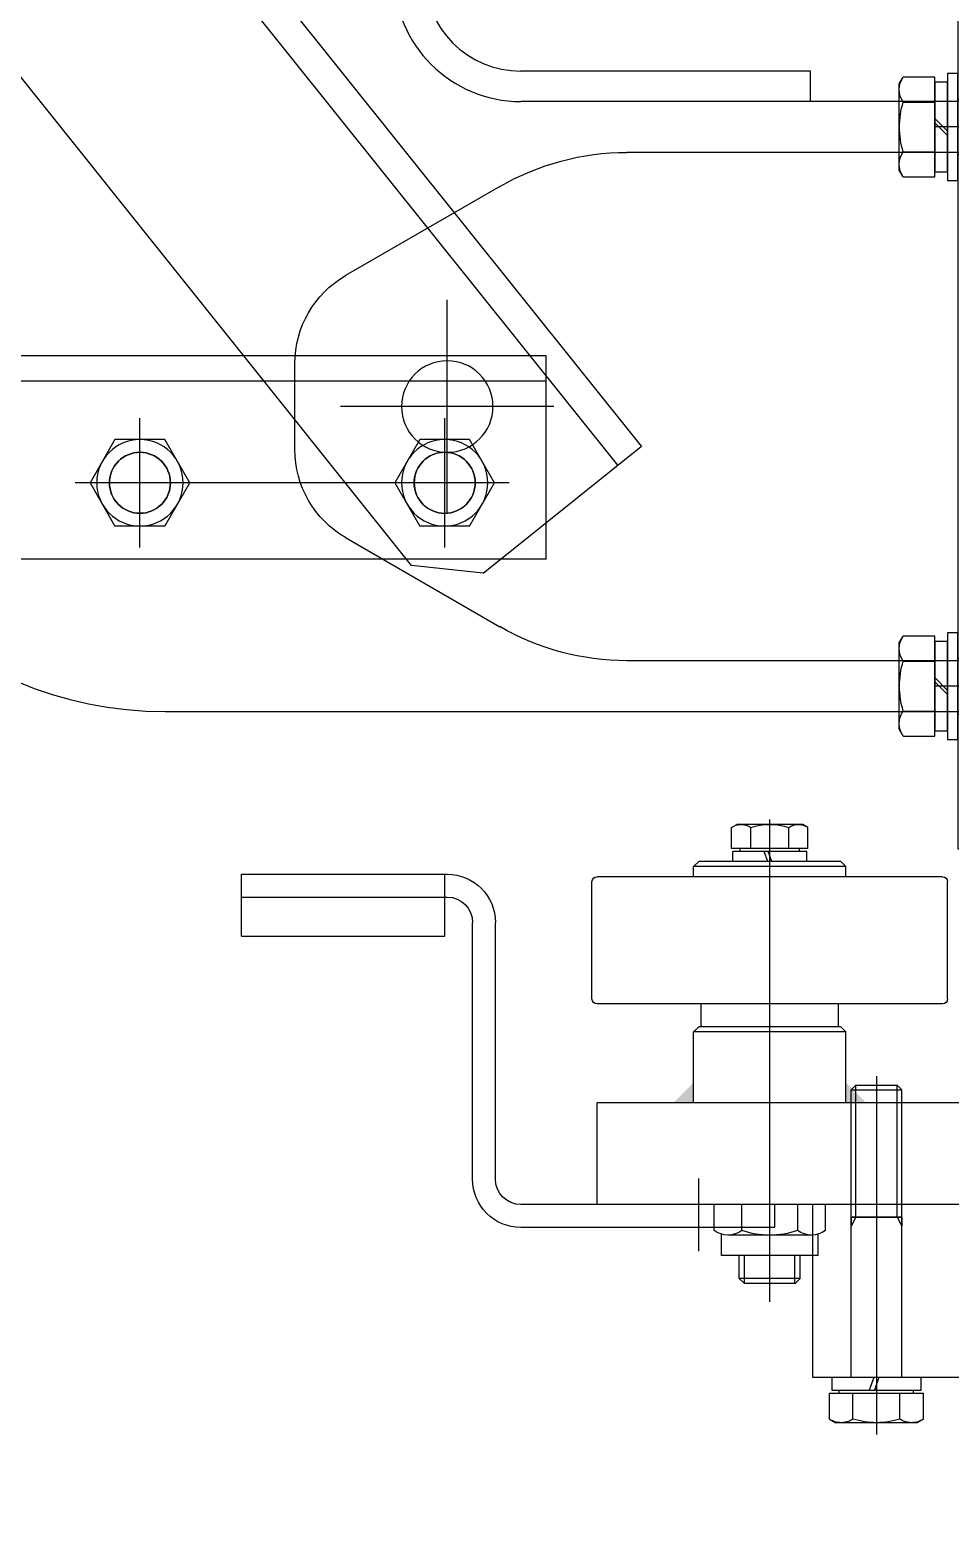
# Model space of a CAD drawing. Header units: millimetres. Extents: x 5349504 to 6791112, y -2212455 to -2153443.
# Drawn here: x 6344915.7 to 6345096.9, y -2190263.7 to -2189969.5 of the extents above; entities that cross this region are included whole.
import ezdxf
from ezdxf.xclip import XClip

# ---------------------------------------------------------------- set-up
doc = ezdxf.new("R2010")
doc.units = ezdxf.units.MM
doc.header["$LTSCALE"] = 400
doc.header["$XCLIPFRAME"] = 2
doc.linetypes.add('CEN', pattern=[62, 60, -1, 0, -1])
doc.linetypes.add('PHANTOM', pattern=[63.5, 31.75, -6.35, 6.35, -6.35, 6.35, -6.35])
doc.layers.get('0').update_dxf_attribs({"lineweight": 9})
for name, color, linetype in [('5ELEV', 5, 'Continuous'), ('CEN', 1, 'CEN'), ('EQUIP', 8, 'Continuous'), ('GRND', 8, 'Continuous')]:
    doc.layers.add(name, color=color, linetype=linetype)

# ---------------------------------------------------------------- blocks, each defined once
blk = doc.blocks.new('A$C5AC649AB')
for p, q in [((202, 126), (145, 126)), ((202, 120), (202, 126)), ((252, 120), (145, 120)), ((75, 0), (252, 0))]:
    blk.add_line(p, q)
for centre, radius in [((70, 45), 6), ((130, 45), 6.01)]:
    blk.add_circle(centre, radius)
for centre, radius in [((145, 145), 25), ((145, 145), 19), ((75, 75), 75)]:
    blk.add_arc(centre, radius, 180, 270)
blk = doc.blocks.new('A$C48CE418A')
at = {"elevation": -2.99}
blk.add_lwpolyline([(166, 14.31), (166, 23.31), (6, 23.31), (6, 14.31), (0, 14.31), (0, 4.31), (176, 4.31), (176, 14.31)], close=True, dxfattribs=at)
at = {"layer": 'EQUIP'}
for p, q in [((34, 27.51, -3.38), (34, 0, -0.39)), ((144, 27.51, -3.38), (144, 0, -0.39)), ((28.5, 23.31, -3.38), (28.5, 4.31, -0.39)), ((39.5, 23.31, -3.38), (39.5, 4.31, -0.39)), ((138.5, 23.31, -3.38), (138.5, 4.31, -0.39)), ((149.5, 23.31, -3.38), (149.5, 4.31, -0.39))]:
    blk.add_line(p, q, dxfattribs=at)
blk = doc.blocks.new('A$C02632C7B')
at = {"xscale": -1}
blk.add_blockref('A$C5AC649AB', (450, 129.64), dxfattribs=at)
at = {"xscale": -1, "rotation": 90}
blk.add_blockref('A$C48CE418A', (223.31, 278.64, 2.99), dxfattribs=at)
blk = doc.blocks.new('A$C2D090417')
for p, q in [((0, -10.5), (0, 10.5)), ((0, 10.5), (2, 10.5)), ((2, 10.5), (2, -10.5)), ((4.5, -9.82), (4.5, 9.82)), ((4.5, 9.82), (10.74, 9.82)), ((11.5, 8.5), (10.74, 9.82)), ((2, -8.8), (2, 8.8)), ((2, 8.8), (4.5, 8.8)), ((4.5, 8.8), (4.5, -8.8)), ((11.5, -8.5), (11.5, 8.5)), ((-32.5, 4.19), (-31.69, 5)), ((-32.5, -4.19), (-32.5, 4.19)), ((-31.69, -5), (-31.69, 5)), ((-31.69, 5), (-31, 5)), ((10.74, 4.91), (4.5, 4.91)), ((2, -0.83), (4.5, 1.67)), ((2, -1.67), (4.5, 0.83)), ((-31.69, -5), (-32.5, -4.19)), ((-31, -5), (-31.69, -5)), ((10.74, -4.91), (4.5, -4.91)), ((4.5, -8.8), (2, -8.8)), ((10.74, -9.82), (11.5, -8.5)), ((2, -10.5), (0, -10.5)), ((10.74, -9.82), (4.5, -9.82))]:
    blk.add_line(p, q)
for centre, radius, start, end in [((7.16, 7.36), 4.34, 325.591, 34.409), ((-5.54, 0), 17, 343.2199, 16.7801), ((7.16, -7.36), 4.34, 325.591, 34.409)]:
    blk.add_arc(centre, radius, start, end)
at = {"layer": 'EQUIP'}
for p, q in [((-32.5, 4.19), (-31, 4.19)), ((-32.5, -4.19), (-31, -4.19))]:
    blk.add_line(p, q, dxfattribs=at)
blk = doc.blocks.new('HEX BOLT_M10x1.5px65L_s')
at = {"color": 1, "linetype": 'PHANTOM', "ltscale": 0.05}
blk.add_line((0, 59.3), (0, -11.21), dxfattribs=at)
at = {"layer": 'EQUIP', "color": 8, "linetype": 'PHANTOM'}
for p, q in [((-5, 56.58), (-4.08, 57.5)), ((-5, 0), (-5, 56.58)), ((5, 56.58), (-5, 56.58)), ((-4.08, 31.5), (-4.08, 57.5)), ((4.08, 57.5), (-4.08, 57.5)), ((4.08, 31.5), (4.08, 57.5)), ((4.08, 57.5), (5, 56.58)), ((5, 0), (5, 56.58)), ((5, 31.5), (-5, 31.5)), ((-5, 31.5), (5, 31.5)), ((-4.08, 31.5), (-5, 29.76)), ((-5, 31.5), (-5, 29.76)), ((4.08, 31.5), (5, 29.76)), ((5, 31.5), (5, 29.76)), ((-0.5, 0), (0.41, -2.5)), ((0.5, 0), (1.41, -2.5)), ((-7.32, -3.1), (-7.32, -2.5)), ((7.31, -3.1), (7.31, -2.5)), ((-7.32, -3.1), (-9.24, -3.1)), ((-9.24, -8.18), (-9.24, -3.1)), ((7.31, -3.1), (-7.32, -3.1)), ((-4.62, -8.18), (-4.62, -3.1)), ((4.62, -8.18), (4.62, -3.1)), ((9.24, -3.1), (7.31, -3.1)), ((9.24, -8.18), (9.24, -3.1)), ((-9.24, -8.18), (-8, -8.9)), ((9.24, -8.18), (8, -8.9)), ((-8, -8.9), (8, -8.9))]:
    blk.add_line(p, q, dxfattribs=at)
blk.add_lwpolyline([(-8.8, 0), (8.8, 0), (8.8, -2.5), (-8.8, -2.5)], close=True, dxfattribs=at)
for centre, radius, start, end in [((-6.93, -4.82), 4.08, 244.4469, 304.4469), ((0, 6.37), 15.27, 252.3875, 287.6125), ((6.93, -4.82), 4.08, 235.5531, 295.5531)]:
    blk.add_arc(centre, radius, start, end, dxfattribs=at)
blk = doc.blocks.new('BL-EQ-SECT_1_20230313')
at = {"layer": 'EQUIP'}
for p, q in [((24783.97, 11124.81), (25181.98, 11621.64)), ((24788.65, 11121.06), (25186.67, 11617.89)), ((24829.24, 11101.36), (25214.75, 11582.57)), ((24700.24, 11182.6), (24786.88, 11182.6)), ((24811.88, 11175.9), (24842.24, 11158.37)), ((24822.24, 11111.6), (24822.24, 11153.6)), ((24802.74, 11142.6), (25202.74, 11142.6)), ((24802.74, 11102.6), (24802.74, 11142.6)), ((24852.24, 11124.14), (24852.24, 11141.05)), ((24802.74, 11137.6), (25202.74, 11137.6)), ((24801.24, 11132.6), (24843.24, 11132.6)), ((24822.74, 11104.88), (24822.74, 11130.31)), ((24882.74, 11104.88), (24882.74, 11130.31)), ((24812.92, 11117.6), (24817.83, 11126.1)), ((24817.83, 11126.1), (24827.65, 11126.1)), ((24827.65, 11126.1), (24832.55, 11117.6)), ((24872.92, 11117.6), (24877.83, 11126.1)), ((24877.83, 11126.1), (24887.65, 11126.1)), ((24887.65, 11126.1), (24892.55, 11117.6)), ((24815.19, 11099.8), (24783.97, 11124.81)), ((24810.02, 11117.6), (24895.46, 11117.6)), ((24817.83, 11109.1), (24812.92, 11117.6)), ((24832.55, 11117.6), (24827.65, 11109.1)), ((24877.83, 11109.1), (24872.92, 11117.6)), ((24892.55, 11117.6), (24887.65, 11109.1)), ((24817.83, 11109.1), (24827.65, 11109.1)), ((24877.83, 11109.1), (24887.65, 11109.1)), ((24842.24, 11106.82), (24811.88, 11089.29)), ((24802.74, 11102.6), (25182.74, 11102.6)), ((24815.19, 11099.8), (24829.24, 11101.36)), ((24700.24, 11082.6), (24786.88, 11082.6)), ((24751.23, 11049.8), (24752.24, 11050.38)), ((24751.23, 11045.68), (24751.23, 11049.8)), ((24752.24, 11050.38), (24765.24, 11050.38)), ((24754.98, 11045.68), (24754.98, 11049.8)), ((24758.74, 10956.46), (24758.74, 11051.39)), ((24762.49, 11045.68), (24762.49, 11049.8)), ((24766.25, 11049.8), (24765.24, 11050.38)), ((24766.25, 11045.68), (24766.25, 11049.8)), ((24744.74, 11043.08), (24743.74, 11042.08)), ((24751.23, 11045.68), (24766.25, 11045.68)), ((24751.44, 11045.08), (24766.04, 11045.08)), ((24751.44, 11043.08), (24751.44, 11045.08)), ((24752.92, 11045.08), (24752.92, 11045.68)), ((24758.34, 11043.08), (24759.07, 11045.08)), ((24759.14, 11043.08), (24759.87, 11045.08)), ((24764.55, 11045.08), (24764.55, 11045.68)), ((24766.04, 11043.08), (24766.04, 11045.08)), ((24773.74, 11042.08), (24772.74, 11043.08)), ((24743.74, 11040.08), (24743.74, 11042.08)), ((24743.74, 11042.08), (24773.74, 11042.08)), ((24773.74, 11040.08), (24773.74, 11042.08)), ((24862.74, 11040.59), (24822.24, 11040.59)), ((24822.74, 11028.42), (24822.74, 11040.59)), ((24862.74, 11028.42), (24862.74, 11040.59)), ((24862.74, 11036.09), (24822.24, 11036.09)), ((24812.74, 10980.59), (24812.74, 11031.09)), ((24817.24, 10980.59), (24817.24, 11031.09)), ((24862.74, 11028.42), (24822.74, 11028.42)), ((24745.24, 11010.59), (24745.24, 11015.08)), ((24772.24, 11010.59), (24772.24, 11015.08)), ((24743.74, 11009.59), (24744.74, 11010.59)), ((24744.74, 11010.59), (24772.74, 11010.59)), ((24773.74, 11009.59), (24772.74, 11010.59)), ((24743.74, 10995.59), (24743.74, 11009.59)), ((24743.74, 11009.59), (24773.74, 11009.59)), ((24773.74, 10995.59), (24773.74, 11009.59)), ((24600.74, 10995.59), (24792.74, 10995.59)), ((24792.74, 10975.59), (24792.74, 10995.59)), ((24772.74, 10966.41), (24772.74, 10980.73)), ((24512.74, 10975.59), (24807.74, 10975.59)), ((24747.77, 10970.52), (24747.77, 10975.59)), ((24750.24, 10941.59), (24750.24, 10975.59)), ((24753.25, 10970.52), (24753.25, 10975.59)), ((24757.74, 10971.09), (24757.74, 10975.59)), ((24764.22, 10970.52), (24764.22, 10975.59)), ((24769.71, 10970.52), (24769.71, 10975.59)), ((24749.24, 10965.58), (24749.24, 10969.76)), ((24750.51, 10969.58), (24766.97, 10969.58)), ((24757.74, 10971.09), (24807.74, 10971.09)), ((24768.24, 10965.58), (24768.24, 10969.76)), ((24749.24, 10965.58), (24768.24, 10965.58)), ((24752.74, 10961.08), (24752.74, 10965.58)), ((24753.81, 10960.08), (24753.81, 10965.58)), ((24763.74, 10960.08), (24763.74, 10965.58)), ((24764.74, 10961.08), (24764.74, 10965.58)), ((24752.74, 10961.08), (24753.74, 10960.08)), ((24752.74, 10961.08), (24764.74, 10961.08)), ((24764.74, 10961.08), (24763.74, 10960.08)), ((24753.74, 10960.08), (24763.74, 10960.08)), ((24717.74, 10941.59), (24750.24, 10941.59))]:
    blk.add_line(p, q, dxfattribs=at)
at = {"layer": 'EQUIP', "extrusion": (-1e-16, -1, 0)}
for p, q in [((24744.74, 11043.08), (24772.74, 11043.08)), ((24724.74, 11040.08), (24792.74, 11040.08)), ((24723.74, 11016.08), (24723.74, 11039.08)), ((24793.74, 11016.08), (24793.74, 11039.08)), ((24724.74, 11015.08), (24792.74, 11015.08))]:
    blk.add_line(p, q, dxfattribs=at)
at = {"layer": 'EQUIP'}
for centre, radius in [((24822.24, 11132.6), 9), ((24822.74, 11117.6), 8.5), ((24882.74, 11117.6), 8.5), ((24822.74, 11117.6), 6), ((24882.74, 11117.6), 6)]:
    blk.add_circle(centre, radius, dxfattribs=at)
for centre, radius, start, end in [((24786.88, 11132.6), 50, 60, 90), ((24832.24, 11141.05), 20, 0, 60), ((24832.24, 11124.14), 20, 300, 0), ((24786.88, 11132.6), 50, 270, 300), ((24753.11, 11047.06), 3.32, 55.5531, 115.5531), ((24758.74, 11037.97), 12.41, 72.3875, 107.6125), ((24764.37, 11047.06), 3.32, 64.4469, 124.4469), ((24724.74, 11039.08), 1, 90, 180), ((24792.74, 11039.08), 1, 0, 90), ((24822.24, 11031.09), 9.5, 90, 180), ((24822.24, 11031.09), 5, 90, 180), ((24724.74, 11016.08), 1, 180, 270), ((24792.74, 11016.08), 1, 270, 0), ((24807.74, 10980.59), 5, 270, 0), ((24807.74, 10980.59), 9.5, 270, 0), ((24750.51, 10974.06), 4.48, 232.2366, 307.7634), ((24758.74, 10986.08), 16.51, 250.5915, 289.4086), ((24766.97, 10974.06), 4.48, 232.2366, 307.7634)]:
    blk.add_arc(centre, radius, start, end, dxfattribs=at)
for points in [[(24739.74, 10995.59), (24743.74, 10995.59), (24743.74, 10999.59)], [(24777.74, 10995.59), (24773.74, 10995.59), (24773.74, 10999.59)]]:
    blk.add_solid(points, dxfattribs=at)
for name, p in [('A$C02632C7B', (24502.74, 10942.96)), ('A$C2D090417', (24721.74, 11187.6)), ('A$C2D090417', (24721.74, 11077.6)), ('HEX BOLT_M10x1.5px65L_s', (24737.74, 10941.59))]:
    blk.add_blockref(name, p, dxfattribs=at)
blk = doc.blocks.new('BL-ROOF_SECT_1')
at = {"layer": 'CEN'}
blk.add_line((82975, 4088.38), (82975, -1487.11), dxfattribs=at)

msp = doc.modelspace()

# ---------------------------------------------------------------- block references
at = {"layer": 'GRND', "xscale": -1}
msp.add_blockref('BL-EQ-SECT_1_20230313', (6369820.12, -2201176.2), dxfattribs=at)

# ---------------------------------------------------------------- next in the draw order: block references
at = {"layer": '5ELEV'}
ref = msp.add_blockref('BL-ROOF_SECT_1', (6262043.86, -2188923.6), dxfattribs=at)
XClip(ref).set_block_clipping_path([(0, -100), (97500, 4500)])

doc.saveas('drawing.dxf')
